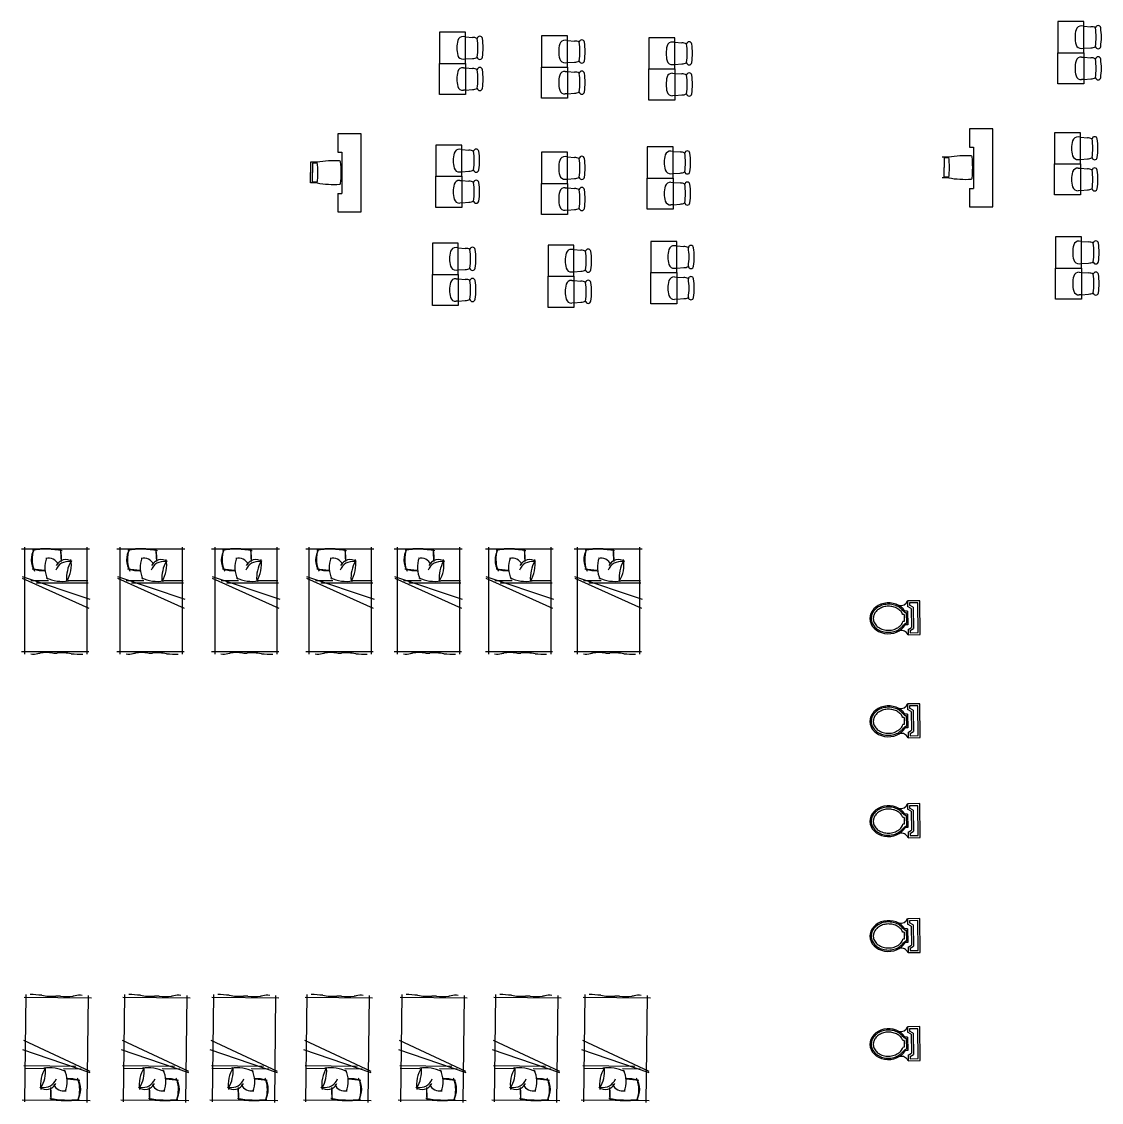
# Model space of a CAD drawing. Header units: metres. Extents: x -353 to 1688, y -477 to 135.
# Drawn here: x 61.34 to 82.14, y -279.83 to -259.02 of the extents above; entities that cross this region are included whole.
import ezdxf

# ---------------------------------------------------------------- set-up
doc = ezdxf.new("R2010")
doc.units = ezdxf.units.M
doc.header["$MEASUREMENT"] = 0
doc.layers.add('ID-LOOSE2', color=8, linetype='Continuous')

# ---------------------------------------------------------------- blocks, each defined once
blk = doc.blocks.new('A$C50846A53')
at = {"linetype": 'Continuous'}
for p, q in [((0, 0.74), (0, 0.56)), ((0.5, 0.74), (0, 0.74)), ((0.47, 0.71), (0.03, 0.71)), ((0.03, 0.71), (0.03, 0.59)), ((0.093, 0.64), (0.063, 0.59)), ((0.093, 0.64), (0.407, 0.64)), ((0.437, 0.59), (0.407, 0.64)), ((0.47, 0.59), (0.47, 0.71)), ((0.5, 0.56), (0.5, 0.74)), ((0, 0.56), (0.08, 0.56)), ((0.03, 0.59), (0.063, 0.59)), ((0.11, 0.61), (0.08, 0.56)), ((0.11, 0.61), (0.39, 0.61)), ((0.15, 0.557), (0.15, 0.52)), ((0.15, 0.557), (0.351, 0.557)), ((0.17, 0.537), (0.332, 0.537)), ((0.2, 0.507), (0.2, 0.488)), ((0.2, 0.507), (0.301, 0.507)), ((0.301, 0.507), (0.301, 0.488)), ((0.351, 0.557), (0.351, 0.52)), ((0.42, 0.56), (0.39, 0.61)), ((0.42, 0.56), (0.5, 0.56)), ((0.437, 0.59), (0.47, 0.59))]:
    blk.add_line(p, q, dxfattribs=at)
for centre, radius, start, end in [((-0.039, 0.461), 0.106, 344.642, 68.7339), ((0.11, 0.542), 0.06, 306.0032, 355.4798), ((0.391, 0.542), 0.06, 184.5202, 233.9959), ((0.539, 0.461), 0.106, 111.2661, 195.358)]:
    blk.add_arc(centre, radius, start, end, dxfattribs=at)
blk.add_ellipse((0.251, 0.274), major_axis=(0, 0.274), ratio=0.828948, start_param=0.459479, end_param=5.823706, dxfattribs=at)
for points, knots in [([(0.145, 0.493), (0.144, 0.492), (0.143, 0.491), (0.132, 0.483), (0.123, 0.475), (0.106, 0.457), (0.098, 0.447), (0.084, 0.426), (0.077, 0.415), (0.066, 0.391), (0.061, 0.378), (0.053, 0.352), (0.05, 0.339), (0.045, 0.311), (0.044, 0.298), (0.043, 0.27), (0.043, 0.256), (0.046, 0.228), (0.049, 0.215), (0.055, 0.188), (0.059, 0.175), (0.069, 0.15), (0.075, 0.138), (0.088, 0.116), (0.095, 0.105), (0.111, 0.085), (0.12, 0.077), (0.138, 0.06), (0.147, 0.053), (0.167, 0.041), (0.178, 0.036), (0.199, 0.028), (0.209, 0.025), (0.231, 0.021), (0.242, 0.02), (0.264, 0.02), (0.275, 0.021), (0.297, 0.026), (0.307, 0.029), (0.328, 0.038), (0.338, 0.044), (0.358, 0.057), (0.367, 0.064), (0.385, 0.081), (0.394, 0.09), (0.409, 0.11), (0.416, 0.121), (0.429, 0.144), (0.434, 0.156), (0.444, 0.181), (0.448, 0.194), (0.454, 0.221), (0.456, 0.235), (0.458, 0.262), (0.458, 0.276), (0.457, 0.304), (0.455, 0.318), (0.45, 0.345), (0.447, 0.358), (0.438, 0.384), (0.433, 0.396), (0.421, 0.42), (0.414, 0.431), (0.399, 0.452), (0.391, 0.461), (0.374, 0.479), (0.365, 0.486), (0.356, 0.493)], [0.542145, 0.542145, 0.542145, 0.542145, 0.562703, 0.562703, 0.724661, 0.724661, 0.886619, 0.886619, 1.048577, 1.048577, 1.210535, 1.210535, 1.372493, 1.372493, 1.534451, 1.534451, 1.696409, 1.696409, 1.858367, 1.858367, 2.020325, 2.020325, 2.182283, 2.182283, 2.344241, 2.344241, 2.506199, 2.506199, 2.668157, 2.668157, 2.830115, 2.830115, 2.992073, 2.992073, 3.154031, 3.154031, 3.315989, 3.315989, 3.477947, 3.477947, 3.639905, 3.639905, 3.801863, 3.801863, 3.963821, 3.963821, 4.125779, 4.125779, 4.287737, 4.287737, 4.449695, 4.449695, 4.611653, 4.611653, 4.773611, 4.773611, 4.935569, 4.935569, 5.097526, 5.097526, 5.259484, 5.259484, 5.421442, 5.421442, 5.5834, 5.5834, 5.741045, 5.741045, 5.741045, 5.741045]), ([(0.2, 0.488), (0.17, 0.474), (0.164, 0.47), (0.151, 0.46), (0.144, 0.454), (0.13, 0.439), (0.123, 0.431), (0.111, 0.413), (0.106, 0.404), (0.096, 0.384), (0.091, 0.373), (0.084, 0.352), (0.081, 0.34), (0.076, 0.317), (0.075, 0.305), (0.073, 0.282), (0.073, 0.27), (0.074, 0.246), (0.076, 0.234), (0.08, 0.211), (0.083, 0.2), (0.09, 0.178), (0.095, 0.167), (0.104, 0.147), (0.11, 0.138), (0.122, 0.12), (0.128, 0.112), (0.142, 0.097), (0.149, 0.09), (0.165, 0.078), (0.173, 0.073), (0.189, 0.064), (0.197, 0.06), (0.214, 0.055), (0.222, 0.053), (0.239, 0.05), (0.248, 0.05), (0.266, 0.051), (0.276, 0.052), (0.296, 0.057), (0.306, 0.061), (0.325, 0.071), (0.335, 0.077), (0.353, 0.091), (0.361, 0.099), (0.377, 0.117), (0.384, 0.127), (0.398, 0.149), (0.404, 0.161), (0.414, 0.185), (0.418, 0.198), (0.424, 0.225), (0.426, 0.239), (0.428, 0.267), (0.428, 0.281), (0.426, 0.309), (0.424, 0.323), (0.418, 0.349), (0.414, 0.363), (0.404, 0.387), (0.398, 0.399), (0.385, 0.421), (0.378, 0.431), (0.362, 0.449), (0.353, 0.458), (0.338, 0.469), (0.332, 0.474), (0.301, 0.488)], [0.459479, 0.459479, 0.459479, 0.459479, 0.567422, 0.567422, 0.720865, 0.720865, 0.874307, 0.874307, 1.02775, 1.02775, 1.181192, 1.181192, 1.334635, 1.334635, 1.488077, 1.488077, 1.64152, 1.64152, 1.794963, 1.794963, 1.948405, 1.948405, 2.101848, 2.101848, 2.25529, 2.25529, 2.408733, 2.408733, 2.562175, 2.562175, 2.715618, 2.715618, 2.86906, 2.86906, 3.022503, 3.022503, 3.175946, 3.175946, 3.356457, 3.356457, 3.536968, 3.536968, 3.717479, 3.717479, 3.89799, 3.89799, 4.078501, 4.078501, 4.259012, 4.259012, 4.439523, 4.439523, 4.620035, 4.620035, 4.800546, 4.800546, 4.981057, 4.981057, 5.161568, 5.161568, 5.342079, 5.342079, 5.52259, 5.52259, 5.703101, 5.703101, 5.823706, 5.823706, 5.823706, 5.823706])]:
    blk.add_open_spline(points, degree=3, knots=knots, dxfattribs=at)

msp = doc.modelspace()

# ---------------------------------------------------------------- linework, layer by layer
at = {"layer": 'ID-LOOSE2', "linetype": 'Continuous'}
for p, q in [((81.29856, -259.01591), (81.29856, -259.61591)), ((81.79856, -259.01591), (81.29856, -259.01591)), ((81.79856, -259.10221), (81.75577, -259.09842)), ((81.79856, -259.61591), (81.79856, -259.01591)), ((81.79856, -259.10221), (81.93364, -259.11417)), ((69.39067, -259.22144), (69.39067, -259.82144)), ((69.89067, -259.22144), (69.39067, -259.22144)), ((69.89067, -259.30773), (69.84788, -259.30394)), ((69.89067, -259.82144), (69.89067, -259.22144)), ((69.89067, -259.30773), (70.02574, -259.31969)), ((71.35368, -259.29149), (71.35368, -259.89149)), ((71.85368, -259.29149), (71.35368, -259.29149)), ((71.85368, -259.89149), (71.85368, -259.29149)), ((73.42186, -259.32652), (73.42186, -259.92652)), ((73.92186, -259.32652), (73.42186, -259.32652)), ((73.92186, -259.92652), (73.92186, -259.32652)), ((71.85368, -259.37778), (71.81089, -259.37399)), ((71.85368, -259.37778), (71.98875, -259.38975)), ((73.92186, -259.41281), (73.87907, -259.40902)), ((73.92186, -259.41281), (74.05693, -259.42477)), ((81.75577, -259.53341), (81.79856, -259.53031)), ((81.79856, -259.53031), (81.93364, -259.52052)), ((69.84788, -259.73894), (69.89067, -259.73583)), ((69.89067, -259.73583), (70.02574, -259.72605)), ((81.29856, -260.21591), (81.29856, -259.61591)), ((81.29856, -259.61591), (81.79856, -259.61591)), ((81.29856, -259.61591), (81.79856, -259.61591)), ((81.75577, -259.69842), (81.79856, -259.70152)), ((81.79856, -259.61591), (81.79856, -260.21591)), ((81.79856, -259.70152), (81.93364, -259.71131)), ((69.39067, -260.42144), (69.39067, -259.82144)), ((69.39067, -259.82144), (69.89067, -259.82144)), ((69.39067, -259.82144), (69.89067, -259.82144)), ((69.84788, -259.90394), (69.89067, -259.90704)), ((69.89067, -259.82144), (69.89067, -260.42144)), ((69.89067, -259.90704), (70.02574, -259.91683)), ((71.35368, -260.49149), (71.35368, -259.89149)), ((71.35368, -259.89149), (71.85368, -259.89149)), ((71.35368, -259.89149), (71.85368, -259.89149)), ((71.81089, -259.80899), (71.85368, -259.80589)), ((71.81089, -259.97399), (71.85368, -259.9771)), ((71.85368, -259.80589), (71.98875, -259.7961)), ((71.85368, -259.89149), (71.85368, -260.49149)), ((71.85368, -259.9771), (71.98875, -259.98689)), ((73.42186, -260.52652), (73.42186, -259.92652)), ((73.42186, -259.92652), (73.92186, -259.92652)), ((73.42186, -259.92652), (73.92186, -259.92652)), ((73.87907, -259.84401), (73.92186, -259.84091)), ((73.92186, -259.84091), (74.05693, -259.83112)), ((73.92186, -259.92652), (73.92186, -260.52652)), ((73.87907, -260.00902), (73.92186, -260.01212)), ((73.92186, -260.01212), (74.05693, -260.02191)), ((81.79856, -260.12962), (81.75577, -260.13341)), ((81.79856, -260.12962), (81.93364, -260.11766)), ((69.89067, -260.33515), (69.84788, -260.33894)), ((69.89067, -260.33515), (70.02574, -260.32318)), ((71.85368, -260.4052), (71.98875, -260.39324)), ((81.79856, -260.21591), (81.29856, -260.21591)), ((69.89067, -260.42144), (69.39067, -260.42144)), ((71.85368, -260.49149), (71.35368, -260.49149)), ((71.85368, -260.4052), (71.81089, -260.40899)), ((73.92186, -260.52652), (73.42186, -260.52652)), ((73.92186, -260.44022), (73.87907, -260.44401)), ((73.92186, -260.44022), (74.05693, -260.42826)), ((67.43166, -261.17894), (67.43166, -261.52894)), ((67.88166, -261.17894), (67.43166, -261.17894)), ((67.88166, -262.67894), (67.88166, -261.17894)), ((79.59592, -261.08087), (79.59592, -261.43087)), ((80.04592, -261.08087), (79.59592, -261.08087)), ((80.04592, -262.58087), (80.04592, -261.08087)), ((81.23236, -261.15487), (81.23236, -261.75487)), ((81.73236, -261.15487), (81.23236, -261.15487)), ((81.73236, -261.75487), (81.73236, -261.15487)), ((69.32056, -261.393), (69.32056, -261.993)), ((69.82056, -261.393), (69.32056, -261.393)), ((69.82056, -261.993), (69.82056, -261.393)), ((73.38681, -261.42803), (73.38681, -262.02803)), ((73.88681, -261.42803), (73.38681, -261.42803)), ((73.88681, -262.02803), (73.88681, -261.42803)), ((79.59592, -261.43087), (79.67092, -261.43087)), ((79.67092, -261.43087), (79.67092, -262.23087)), ((81.73236, -261.24116), (81.68957, -261.23737)), ((81.73236, -261.24116), (81.86743, -261.25312)), ((67.43166, -261.52894), (67.50666, -261.52894)), ((67.50666, -261.52894), (67.50666, -262.32894)), ((69.82056, -261.47929), (69.77777, -261.4755)), ((69.82056, -261.47929), (69.95563, -261.49125)), ((71.35368, -261.5331), (71.35368, -262.1331)), ((71.85368, -261.5331), (71.35368, -261.5331)), ((71.85368, -261.61939), (71.81089, -261.6156)), ((71.85368, -262.1331), (71.85368, -261.5331)), ((71.85368, -261.61939), (71.98875, -261.63136)), ((73.88681, -261.51432), (73.84402, -261.51053)), ((73.88681, -261.51432), (74.02188, -261.52628)), ((79.19592, -261.62587), (79.07092, -261.62587)), ((79.19796, -261.64187), (79.10592, -261.64187)), ((79.10592, -261.64187), (79.10592, -261.82587)), ((67.03166, -261.72394), (66.90666, -261.72394)), ((66.90666, -261.72394), (66.90666, -261.92394)), ((67.0337, -261.73994), (66.94166, -261.73994)), ((66.94166, -261.73994), (66.94166, -261.92394)), ((79.10592, -262.00987), (79.10592, -261.82587)), ((81.23236, -262.35487), (81.23236, -261.75487)), ((81.23236, -261.75487), (81.73236, -261.75487)), ((81.23236, -261.75487), (81.73236, -261.75487)), ((81.68957, -261.67236), (81.73236, -261.66926)), ((81.68957, -261.83737), (81.73236, -261.84047)), ((81.73236, -261.66926), (81.86743, -261.65947)), ((81.73236, -261.75487), (81.73236, -262.35487)), ((81.73236, -261.84047), (81.86743, -261.85026)), ((66.90666, -262.12394), (66.90666, -261.92394)), ((66.94166, -262.10794), (66.94166, -261.92394)), ((69.32056, -262.593), (69.32056, -261.993)), ((69.32056, -261.993), (69.82056, -261.993)), ((69.32056, -261.993), (69.82056, -261.993)), ((69.77777, -261.9105), (69.82056, -261.9074)), ((69.82056, -261.9074), (69.95563, -261.89761)), ((69.82056, -261.993), (69.82056, -262.593)), ((71.81089, -262.0506), (71.85368, -262.0475)), ((71.85368, -262.0475), (71.98875, -262.03771)), ((73.38681, -262.62803), (73.38681, -262.02803)), ((73.38681, -262.02803), (73.88681, -262.02803)), ((73.38681, -262.02803), (73.88681, -262.02803)), ((73.84402, -261.94552), (73.88681, -261.94242)), ((73.88681, -261.94242), (74.02188, -261.93263)), ((73.88681, -262.02803), (73.88681, -262.62803)), ((79.19592, -262.02587), (79.07092, -262.02587)), ((79.19796, -262.00987), (79.10592, -262.00987)), ((67.03166, -262.12394), (66.90666, -262.12394)), ((67.0337, -262.10794), (66.94166, -262.10794)), ((69.77777, -262.0755), (69.82056, -262.0786)), ((69.82056, -262.0786), (69.95563, -262.08839)), ((71.35368, -262.7331), (71.35368, -262.1331)), ((71.35368, -262.1331), (71.85368, -262.1331)), ((71.35368, -262.1331), (71.85368, -262.1331)), ((71.81089, -262.2156), (71.85368, -262.2187)), ((71.85368, -262.1331), (71.85368, -262.7331)), ((71.85368, -262.2187), (71.98875, -262.22849)), ((73.84402, -262.11053), (73.88681, -262.11363)), ((73.88681, -262.11363), (74.02188, -262.12342)), ((79.59592, -262.23087), (79.67092, -262.23087)), ((79.59592, -262.23087), (79.59592, -262.58087)), ((81.73236, -262.26857), (81.68957, -262.27236)), ((81.73236, -262.26857), (81.86743, -262.25661)), ((67.43166, -262.32894), (67.50666, -262.32894)), ((67.43166, -262.32894), (67.43166, -262.67894)), ((81.73236, -262.35487), (81.23236, -262.35487)), ((67.43166, -262.67894), (67.88166, -262.67894)), ((69.82056, -262.593), (69.32056, -262.593)), ((69.82056, -262.50671), (69.77777, -262.5105)), ((69.82056, -262.50671), (69.95563, -262.49475)), ((71.85368, -262.64681), (71.81089, -262.6506)), ((71.85368, -262.64681), (71.98875, -262.63485)), ((73.88681, -262.62803), (73.38681, -262.62803)), ((73.88681, -262.54173), (73.84402, -262.54552)), ((73.88681, -262.54173), (74.02188, -262.52977)), ((79.59592, -262.58087), (80.04592, -262.58087)), ((71.85368, -262.7331), (71.35368, -262.7331)), ((69.25045, -263.28436), (69.25045, -263.88436)), ((69.75045, -263.28436), (69.25045, -263.28436)), ((69.75045, -263.88436), (69.75045, -263.28436)), ((73.45691, -263.24933), (73.45691, -263.84933)), ((73.95691, -263.24933), (73.45691, -263.24933)), ((73.95691, -263.84933), (73.95691, -263.24933)), ((81.25443, -263.16151), (81.25443, -263.76151)), ((81.75443, -263.16151), (81.25443, -263.16151)), ((81.75443, -263.2478), (81.71164, -263.24401)), ((81.75443, -263.76151), (81.75443, -263.16151)), ((81.75443, -263.2478), (81.8895, -263.25977)), ((69.75045, -263.37065), (69.70766, -263.36686)), ((69.75045, -263.37065), (69.88552, -263.38261)), ((71.47808, -263.31938), (71.47808, -263.91938)), ((71.97808, -263.31938), (71.47808, -263.31938)), ((71.97808, -263.40568), (71.93529, -263.40189)), ((71.97808, -263.91938), (71.97808, -263.31938)), ((71.97808, -263.40568), (72.11315, -263.41764)), ((73.95691, -263.33563), (73.91412, -263.33184)), ((73.95691, -263.33563), (74.09198, -263.34759)), ((81.71164, -263.67901), (81.75443, -263.67591)), ((81.75443, -263.67591), (81.8895, -263.66612)), ((69.25045, -264.48436), (69.25045, -263.88436)), ((69.25045, -263.88436), (69.75045, -263.88436)), ((69.25045, -263.88436), (69.75045, -263.88436)), ((69.70766, -263.80186), (69.75045, -263.79875)), ((69.75045, -263.79875), (69.88552, -263.78896)), ((69.75045, -263.88436), (69.75045, -264.48436)), ((71.47808, -264.51938), (71.47808, -263.91938)), ((71.47808, -263.91938), (71.97808, -263.91938)), ((71.47808, -263.91938), (71.97808, -263.91938)), ((71.93529, -263.83688), (71.97808, -263.83378)), ((71.97808, -263.83378), (72.11315, -263.82399)), ((71.97808, -263.91938), (71.97808, -264.51938)), ((73.45691, -264.44933), (73.45691, -263.84933)), ((73.45691, -263.84933), (73.95691, -263.84933)), ((73.45691, -263.84933), (73.95691, -263.84933)), ((73.91412, -263.76683), (73.95691, -263.76373)), ((73.91412, -263.93184), (73.95691, -263.93494)), ((73.95691, -263.76373), (74.09198, -263.75394)), ((73.95691, -263.84933), (73.95691, -264.44933)), ((73.95691, -263.93494), (74.09198, -263.94473)), ((81.25443, -264.36151), (81.25443, -263.76151)), ((81.25443, -263.76151), (81.75443, -263.76151)), ((81.25443, -263.76151), (81.75443, -263.76151)), ((81.71164, -263.84401), (81.75443, -263.84712)), ((81.75443, -263.76151), (81.75443, -264.36151)), ((81.75443, -263.84712), (81.8895, -263.85691)), ((69.70766, -263.96686), (69.75045, -263.96996)), ((69.75045, -263.96996), (69.88552, -263.97975)), ((71.93529, -264.00189), (71.97808, -264.00499)), ((71.97808, -264.00499), (72.11315, -264.01478)), ((73.95691, -264.36304), (74.09198, -264.35108)), ((81.75443, -264.27522), (81.71164, -264.27901)), ((81.75443, -264.27522), (81.8895, -264.26326)), ((69.75045, -264.48436), (69.25045, -264.48436)), ((69.75045, -264.39807), (69.70766, -264.40186)), ((69.75045, -264.39807), (69.88552, -264.3861)), ((71.97808, -264.51938), (71.47808, -264.51938)), ((71.97808, -264.43309), (71.93529, -264.43688)), ((71.97808, -264.43309), (72.11315, -264.42113)), ((73.95691, -264.44933), (73.45691, -264.44933)), ((73.95691, -264.36304), (73.91412, -264.36683)), ((81.75443, -264.36151), (81.25443, -264.36151)), ((61.39727, -269.13739), (61.39727, -271.19914)), ((62.59727, -269.13739), (62.59727, -271.19914)), ((63.23324, -269.13739), (63.23324, -271.19914)), ((64.43324, -269.13739), (64.43324, -271.19914)), ((65.05781, -269.13739), (65.05781, -271.19914)), ((66.25781, -269.13739), (66.25781, -271.19914)), ((66.87457, -269.13739), (66.87457, -271.19914)), ((68.07457, -269.13739), (68.07457, -271.19914)), ((68.5737, -269.13739), (68.5737, -271.19914)), ((69.7737, -269.13739), (69.7737, -271.19914)), ((70.32984, -269.13739), (70.32984, -271.19914)), ((71.52984, -269.13739), (71.52984, -271.19914)), ((72.04038, -269.13739), (72.04038, -271.19914)), ((73.24038, -269.13739), (73.24038, -271.19914)), ((61.33925, -269.16743), (62.64758, -269.16743)), ((63.17522, -269.16743), (64.48355, -269.16743)), ((64.99979, -269.16743), (66.30812, -269.16743)), ((66.81654, -269.16743), (68.12488, -269.16743)), ((68.51567, -269.16743), (69.82401, -269.16743)), ((70.27182, -269.16743), (71.58015, -269.16743)), ((71.98236, -269.16743), (73.29069, -269.16743)), ((61.34818, -269.70577), (62.65009, -270.13752)), ((61.34859, -269.73481), (62.63304, -270.31514)), ((63.18415, -269.70577), (64.48607, -270.13752)), ((63.18456, -269.73481), (64.46901, -270.31514)), ((65.00871, -269.70577), (66.31063, -270.13752)), ((65.00913, -269.73481), (66.29358, -270.31514)), ((66.82547, -269.70577), (68.12739, -270.13752)), ((66.82589, -269.73481), (68.11034, -270.31514)), ((68.5246, -269.70577), (69.82652, -270.13752)), ((68.52502, -269.73481), (69.80946, -270.31514)), ((70.28075, -269.70577), (71.58267, -270.13752)), ((70.28116, -269.73481), (71.56561, -270.31514)), ((71.99128, -269.70577), (73.2932, -270.13752)), ((71.9917, -269.73481), (73.27615, -270.31514)), ((61.51972, -269.77703), (61.85828, -269.77703)), ((61.62209, -269.82783), (62.62376, -269.82783)), ((62.23508, -269.77703), (62.6142, -269.77703)), ((63.35569, -269.77703), (63.69426, -269.77703)), ((63.45806, -269.82783), (64.45973, -269.82783)), ((64.07105, -269.77703), (64.45017, -269.77703)), ((65.18026, -269.77703), (65.51882, -269.77703)), ((65.28263, -269.82783), (66.2843, -269.82783)), ((65.89562, -269.77703), (66.27474, -269.77703)), ((66.99702, -269.77703), (67.33558, -269.77703)), ((67.09938, -269.82783), (68.10106, -269.82783)), ((67.71237, -269.77703), (68.0915, -269.77703)), ((68.69615, -269.77703), (69.03471, -269.77703)), ((68.79851, -269.82783), (69.80019, -269.82783)), ((69.4115, -269.77703), (69.79063, -269.77703)), ((70.45229, -269.77703), (70.79086, -269.77703)), ((70.55466, -269.82783), (71.55634, -269.82783)), ((71.16765, -269.77703), (71.54677, -269.77703)), ((72.16283, -269.77703), (72.50139, -269.77703)), ((72.26519, -269.82783), (73.26687, -269.82783)), ((72.87818, -269.77703), (73.25731, -269.77703)), ((61.33925, -271.14443), (62.63427, -271.14443)), ((63.17522, -271.14443), (64.47024, -271.14443)), ((64.99979, -271.14443), (66.29481, -271.14443)), ((66.81654, -271.14443), (68.11156, -271.14443)), ((68.51567, -271.14443), (69.81069, -271.14443)), ((70.27182, -271.14443), (71.56684, -271.14443)), ((71.98236, -271.14443), (73.27737, -271.14443)), ((62.68235, -277.82515), (61.38742, -277.81033)), ((61.40144, -279.81767), (61.42504, -277.75605)), ((62.60136, -279.8314), (62.62496, -277.76979)), ((64.58295, -277.82515), (63.28802, -277.81033)), ((63.30204, -279.81767), (63.32564, -277.75605)), ((64.50196, -279.8314), (64.52556, -277.76979)), ((66.29624, -277.82515), (65.00131, -277.81033)), ((65.01533, -279.81767), (65.03893, -277.75605)), ((66.21525, -279.8314), (66.23885, -277.76979)), ((68.09745, -277.82515), (66.80252, -277.81033)), ((66.81654, -279.81767), (66.84014, -277.75605)), ((68.01646, -279.8314), (68.04006, -277.76979)), ((69.92402, -277.82515), (68.62908, -277.81033)), ((68.6431, -279.81767), (68.6667, -277.75605)), ((69.84303, -279.8314), (69.86662, -277.76979)), ((71.72934, -277.82515), (70.43441, -277.81033)), ((70.44843, -279.81767), (70.47203, -277.75605)), ((71.64835, -279.8314), (71.67195, -277.76979)), ((73.44971, -277.82515), (72.15478, -277.81033)), ((72.1688, -279.81767), (72.1924, -277.75605)), ((73.36872, -279.8314), (73.39232, -277.76979)), ((62.65688, -279.23458), (61.37916, -278.63959)), ((64.55748, -279.23458), (63.27975, -278.63959)), ((66.27077, -279.23458), (64.99304, -278.63959)), ((68.07198, -279.23458), (66.79426, -278.63959)), ((69.89854, -279.23458), (68.62082, -278.63959)), ((71.70387, -279.23458), (70.42615, -278.63959)), ((73.42424, -279.23458), (72.14652, -278.63959)), ((62.65696, -279.26362), (61.36007, -278.817)), ((64.55756, -279.26362), (63.26067, -278.817)), ((66.27085, -279.26362), (64.97396, -278.817)), ((68.07206, -279.26362), (66.77517, -278.817)), ((69.89862, -279.26362), (68.60173, -278.817)), ((71.70395, -279.26362), (70.40706, -278.817)), ((73.42432, -279.26362), (72.12743, -278.817)), ((62.38446, -279.13843), (61.38285, -279.12696)), ((64.28506, -279.13843), (63.28345, -279.12696)), ((65.99835, -279.13843), (64.99674, -279.12696)), ((67.79956, -279.13843), (66.79795, -279.12696)), ((69.62613, -279.13843), (68.62452, -279.12696)), ((71.43145, -279.13843), (70.42984, -279.12696)), ((73.15182, -279.13843), (72.15021, -279.12696)), ((61.77093, -279.18221), (61.39183, -279.17787)), ((62.48624, -279.1904), (62.1477, -279.18652)), ((63.67153, -279.18221), (63.29243, -279.17787)), ((64.38684, -279.1904), (64.0483, -279.18652)), ((65.38482, -279.18221), (65.00572, -279.17787)), ((66.10013, -279.1904), (65.76159, -279.18652)), ((67.18603, -279.18221), (66.80693, -279.17787)), ((67.90134, -279.1904), (67.5628, -279.18652)), ((69.0126, -279.18221), (68.6335, -279.17787)), ((69.72791, -279.1904), (69.38936, -279.18652)), ((70.81792, -279.18221), (70.43882, -279.17787)), ((71.53323, -279.1904), (71.19469, -279.18652)), ((72.53829, -279.18221), (72.15919, -279.17787)), ((73.2536, -279.1904), (72.91506, -279.18652)), ((62.65973, -279.80202), (61.35148, -279.78705)), ((64.56032, -279.80202), (63.25208, -279.78705)), ((66.27361, -279.80202), (64.96537, -279.78705)), ((68.07483, -279.80202), (66.76658, -279.78705)), ((69.90139, -279.80202), (68.59314, -279.78705)), ((71.70671, -279.80202), (70.39847, -279.78705)), ((73.42709, -279.80202), (72.11884, -279.78705))]:
    msp.add_line(p, q, dxfattribs=at)
for centre, radius, start, end in [((81.74692, -259.19963), 0.1016, 85, 163.89134), ((81.93364, -259.31734), 0.20318, 63.787788, 90), ((82.07336, -259.14411), 0.0508, 8.455473, 171.544527), ((80.81717, -259.31591), 1.2192, 351.544527, 8.455473), ((80.91766, -259.31591), 1.2192, 351.544527, 8.455473), ((69.83902, -259.40516), 0.1016, 85, 163.89134), ((70.02574, -259.52287), 0.20318, 63.787788, 90), ((70.16547, -259.34964), 0.0508, 8.455473, 171.544527), ((68.90927, -259.52144), 1.2192, 351.544527, 8.455473), ((69.00977, -259.52144), 1.2192, 351.544527, 8.455473), ((82.14956, -259.31591), 0.5207, 163.891335, 196.108665), ((70.24167, -259.52144), 0.5207, 163.891335, 196.108665), ((72.20468, -259.59149), 0.5207, 163.891335, 196.108665), ((71.80204, -259.47521), 0.1016, 85, 163.89134), ((71.98875, -259.59292), 0.20318, 63.787788, 90), ((72.12848, -259.41969), 0.0508, 8.455473, 171.544527), ((70.87229, -259.59149), 1.2192, 351.544527, 8.455473), ((70.97278, -259.59149), 1.2192, 351.544527, 8.455473), ((74.27286, -259.62652), 0.5207, 163.891335, 196.108665), ((73.87021, -259.51023), 0.1016, 85, 163.89134), ((74.05693, -259.62795), 0.20318, 63.787788, 90), ((74.19666, -259.45471), 0.0508, 8.455473, 171.544527), ((72.94046, -259.62652), 1.2192, 351.544527, 8.455473), ((73.04096, -259.62652), 1.2192, 351.544527, 8.455473), ((81.74692, -259.4322), 0.1016, 196.10866, 275), ((81.93364, -259.31734), 0.20318, 270, 296.38199), ((82.07336, -259.48772), 0.0508, 188.455473, 351.544527), ((69.83902, -259.63772), 0.1016, 196.10866, 275), ((70.02574, -259.52287), 0.20318, 270, 296.38199), ((70.16547, -259.69324), 0.0508, 188.455473, 351.544527), ((71.80204, -259.70777), 0.1016, 196.10866, 275), ((71.98875, -259.59292), 0.20318, 270, 296.38199), ((72.12848, -259.76329), 0.0508, 188.455473, 351.544527), ((73.87021, -259.7428), 0.1016, 196.10866, 275), ((82.14956, -259.91591), 0.5207, 163.891335, 196.108665), ((81.74692, -259.79963), 0.1016, 85, 163.89134), ((81.93364, -259.91448), 0.20318, 63.61801, 90), ((82.07336, -259.74411), 0.0508, 8.455473, 171.544527), ((80.81717, -259.91591), 1.2192, 351.544527, 8.455473), ((80.91766, -259.91591), 1.2192, 351.544527, 8.455473), ((70.24167, -260.12144), 0.5207, 163.891335, 196.108665), ((69.83902, -260.00516), 0.1016, 85, 163.89134), ((70.02574, -260.12001), 0.20318, 63.61801, 90), ((70.16547, -259.94964), 0.0508, 8.455473, 171.544527), ((68.90927, -260.12144), 1.2192, 351.544527, 8.455473), ((69.00977, -260.12144), 1.2192, 351.544527, 8.455473), ((71.80204, -260.07521), 0.1016, 85, 163.89134), ((72.12848, -260.01969), 0.0508, 8.455473, 171.544527), ((74.05693, -259.62795), 0.20318, 270, 296.38199), ((74.19666, -259.79832), 0.0508, 188.455473, 351.544527), ((72.20468, -260.19149), 0.5207, 163.891335, 196.108665), ((71.98875, -260.19006), 0.20318, 63.61801, 90), ((70.87229, -260.19149), 1.2192, 351.544527, 8.455473), ((70.97278, -260.19149), 1.2192, 351.544527, 8.455473), ((74.27286, -260.22652), 0.5207, 163.891335, 196.108665), ((73.87021, -260.11023), 0.1016, 85, 163.89134), ((74.05693, -260.22509), 0.20318, 63.61801, 90), ((74.19666, -260.05471), 0.0508, 8.455473, 171.544527), ((72.94046, -260.22652), 1.2192, 351.544527, 8.455473), ((73.04096, -260.22652), 1.2192, 351.544527, 8.455473), ((81.74692, -260.0322), 0.1016, 196.10866, 275), ((81.93364, -259.91448), 0.20318, 270, 296.212212), ((82.07336, -260.08772), 0.0508, 188.455473, 351.544527), ((69.83902, -260.23772), 0.1016, 196.10866, 275), ((70.02574, -260.12001), 0.20318, 270, 296.212212), ((70.16547, -260.29324), 0.0508, 188.455473, 351.544527), ((71.80204, -260.30777), 0.1016, 196.10866, 275), ((71.98875, -260.19006), 0.20318, 270, 296.212212), ((72.12848, -260.36329), 0.0508, 188.455473, 351.544527), ((73.87021, -260.3428), 0.1016, 196.10866, 275), ((74.05693, -260.22509), 0.20318, 270, 296.212212), ((74.19666, -260.39832), 0.0508, 188.455473, 351.544527), ((82.00716, -261.28306), 0.0508, 8.455473, 171.544527), ((82.08336, -261.45487), 0.5207, 163.891335, 196.108665), ((81.68071, -261.33858), 0.1016, 85, 163.89134), ((81.86743, -261.4563), 0.20318, 63.787788, 90), ((80.75096, -261.45487), 1.2192, 351.544527, 8.455473), ((80.85146, -261.45487), 1.2192, 351.544527, 8.455473), ((70.17156, -261.693), 0.5207, 163.891335, 196.108665), ((69.76891, -261.57672), 0.1016, 85, 163.89134), ((69.95563, -261.69443), 0.20318, 63.787788, 90), ((70.09536, -261.5212), 0.0508, 8.455473, 171.544527), ((68.83916, -261.693), 1.2192, 351.544527, 8.455473), ((68.93966, -261.693), 1.2192, 351.544527, 8.455473), ((71.80204, -261.71682), 0.1016, 85, 163.89134), ((71.98875, -261.83453), 0.20318, 63.787788, 90), ((72.12848, -261.6613), 0.0508, 8.455473, 171.544527), ((74.2378, -261.72803), 0.5207, 163.891335, 196.108665), ((73.83516, -261.61174), 0.1016, 85, 163.89134), ((74.02188, -261.72946), 0.20318, 63.787788, 90), ((74.16161, -261.55622), 0.0508, 8.455473, 171.544527), ((72.90541, -261.72803), 1.2192, 351.544527, 8.455473), ((73.00591, -261.72803), 1.2192, 351.544527, 8.455473), ((81.68071, -261.57115), 0.1016, 196.10866, 275), ((81.86743, -261.4563), 0.20318, 270, 296.38199), ((82.00716, -261.62667), 0.0508, 188.455473, 351.544527), ((69.76891, -261.80928), 0.1016, 196.10866, 275), ((72.20468, -261.8331), 0.5207, 163.891335, 196.108665), ((70.87229, -261.8331), 1.2192, 351.544527, 8.455473), ((70.97278, -261.8331), 1.2192, 351.544527, 8.455473), ((81.68071, -261.93858), 0.1016, 85, 163.89134), ((81.86743, -262.05344), 0.20318, 63.61801, 90), ((82.00716, -261.88306), 0.0508, 8.455473, 171.544527), ((69.95563, -261.69443), 0.20318, 270, 296.38199), ((70.09536, -261.8648), 0.0508, 188.455473, 351.544527), ((71.80204, -261.94938), 0.1016, 196.10866, 275), ((71.98875, -261.83453), 0.20318, 270, 296.38199), ((72.12848, -262.0049), 0.0508, 188.455473, 351.544527), ((73.83516, -261.84431), 0.1016, 196.10866, 275), ((74.02188, -261.72946), 0.20318, 270, 296.38199), ((74.16161, -261.89983), 0.0508, 188.455473, 351.544527), ((82.08336, -262.05487), 0.5207, 163.891335, 196.108665), ((80.75096, -262.05487), 1.2192, 351.544527, 8.455473), ((80.85146, -262.05487), 1.2192, 351.544527, 8.455473), ((70.17156, -262.293), 0.5207, 163.891335, 196.108665), ((69.76891, -262.17672), 0.1016, 85, 163.89134), ((69.95563, -262.29157), 0.20318, 63.61801, 90), ((70.09536, -262.1212), 0.0508, 8.455473, 171.544527), ((68.83916, -262.293), 1.2192, 351.544527, 8.455473), ((68.93966, -262.293), 1.2192, 351.544527, 8.455473), ((71.80204, -262.31682), 0.1016, 85, 163.89134), ((71.98875, -262.43167), 0.20318, 63.61801, 90), ((72.12848, -262.2613), 0.0508, 8.455473, 171.544527), ((70.87229, -262.4331), 1.2192, 351.544527, 8.455473), ((70.97278, -262.4331), 1.2192, 351.544527, 8.455473), ((74.2378, -262.32803), 0.5207, 163.891335, 196.108665), ((73.83516, -262.21174), 0.1016, 85, 163.89134), ((74.02188, -262.32659), 0.20318, 63.61801, 90), ((74.16161, -262.15622), 0.0508, 8.455473, 171.544527), ((72.90541, -262.32803), 1.2192, 351.544527, 8.455473), ((73.00591, -262.32803), 1.2192, 351.544527, 8.455473), ((81.68071, -262.17115), 0.1016, 196.10866, 275), ((81.86743, -262.05344), 0.20318, 270, 296.212212), ((82.00716, -262.22667), 0.0508, 188.455473, 351.544527), ((69.76891, -262.40928), 0.1016, 196.10866, 275), ((69.95563, -262.29157), 0.20318, 270, 296.212212), ((70.09536, -262.4648), 0.0508, 188.455473, 351.544527), ((72.20468, -262.4331), 0.5207, 163.891335, 196.108665), ((73.83516, -262.44431), 0.1016, 196.10866, 275), ((71.80204, -262.54938), 0.1016, 196.10866, 275), ((71.98875, -262.43167), 0.20318, 270, 296.212212), ((72.12848, -262.6049), 0.0508, 188.455473, 351.544527), ((74.02188, -262.32659), 0.20318, 270, 296.212212), ((74.16161, -262.49983), 0.0508, 188.455473, 351.544527), ((81.70278, -263.34523), 0.1016, 85, 163.89134), ((81.8895, -263.46294), 0.20318, 63.787788, 90), ((82.02923, -263.28971), 0.0508, 8.455473, 171.544527), ((80.77303, -263.46151), 1.2192, 351.544527, 8.455473), ((80.87353, -263.46151), 1.2192, 351.544527, 8.455473), ((70.10145, -263.58436), 0.5207, 163.891335, 196.108665), ((69.69881, -263.46807), 0.1016, 85, 163.89134), ((69.88552, -263.58579), 0.20318, 63.787788, 90), ((70.02525, -263.41256), 0.0508, 8.455473, 171.544527), ((68.76906, -263.58436), 1.2192, 351.544527, 8.455473), ((68.86955, -263.58436), 1.2192, 351.544527, 8.455473), ((72.32908, -263.61938), 0.5207, 163.891335, 196.108665), ((71.92644, -263.5031), 0.1016, 85, 163.89134), ((72.11315, -263.62081), 0.20318, 63.787788, 90), ((72.25288, -263.44758), 0.0508, 8.455473, 171.544527), ((70.99669, -263.61938), 1.2192, 351.544527, 8.455473), ((71.09718, -263.61938), 1.2192, 351.544527, 8.455473), ((74.30791, -263.54933), 0.5207, 163.891335, 196.108665), ((73.90527, -263.43305), 0.1016, 85, 163.89134), ((74.09198, -263.55076), 0.20318, 63.787788, 90), ((74.23171, -263.37753), 0.0508, 8.455473, 171.544527), ((72.97552, -263.54933), 1.2192, 351.544527, 8.455473), ((73.07601, -263.54933), 1.2192, 351.544527, 8.455473), ((82.10543, -263.46151), 0.5207, 163.891335, 196.108665), ((69.69881, -263.70064), 0.1016, 196.10866, 275), ((73.90527, -263.66562), 0.1016, 196.10866, 275), ((74.23171, -263.72114), 0.0508, 188.455473, 351.544527), ((81.70278, -263.57779), 0.1016, 196.10866, 275), ((81.8895, -263.46294), 0.20318, 270, 296.38199), ((82.02923, -263.63331), 0.0508, 188.455473, 351.544527), ((69.88552, -263.58579), 0.20318, 270, 296.38199), ((70.02525, -263.75616), 0.0508, 188.455473, 351.544527), ((71.92644, -263.73567), 0.1016, 196.10866, 275), ((72.11315, -263.62081), 0.20318, 270, 296.38199), ((72.25288, -263.79119), 0.0508, 188.455473, 351.544527), ((73.90527, -264.03305), 0.1016, 85, 163.89134), ((74.09198, -263.55076), 0.20318, 270, 296.38199), ((74.23171, -263.97753), 0.0508, 8.455473, 171.544527), ((82.10543, -264.06151), 0.5207, 163.891335, 196.108665), ((81.70278, -263.94523), 0.1016, 85, 163.89134), ((81.8895, -264.06008), 0.20318, 63.61801, 90), ((82.02923, -263.88971), 0.0508, 8.455473, 171.544527), ((80.77303, -264.06151), 1.2192, 351.544527, 8.455473), ((80.87353, -264.06151), 1.2192, 351.544527, 8.455473), ((70.10145, -264.18436), 0.5207, 163.891335, 196.108665), ((69.69881, -264.06807), 0.1016, 85, 163.89134), ((69.88552, -264.18293), 0.20318, 63.61801, 90), ((70.02525, -264.01256), 0.0508, 8.455473, 171.544527), ((68.76906, -264.18436), 1.2192, 351.544527, 8.455473), ((68.86955, -264.18436), 1.2192, 351.544527, 8.455473), ((72.32908, -264.21938), 0.5207, 163.891335, 196.108665), ((71.92644, -264.1031), 0.1016, 85, 163.89134), ((72.11315, -264.21795), 0.20318, 63.61801, 90), ((72.25288, -264.04758), 0.0508, 8.455473, 171.544527), ((70.99669, -264.21938), 1.2192, 351.544527, 8.455473), ((71.09718, -264.21938), 1.2192, 351.544527, 8.455473), ((74.30791, -264.14933), 0.5207, 163.891335, 196.108665), ((74.09198, -264.1479), 0.20318, 63.61801, 90), ((72.97552, -264.14933), 1.2192, 351.544527, 8.455473), ((73.07601, -264.14933), 1.2192, 351.544527, 8.455473), ((69.69881, -264.30064), 0.1016, 196.10866, 275), ((73.90527, -264.26562), 0.1016, 196.10866, 275), ((74.09198, -264.1479), 0.20318, 270, 296.212212), ((74.23171, -264.32114), 0.0508, 188.455473, 351.544527), ((81.70278, -264.17779), 0.1016, 196.10866, 275), ((81.8895, -264.06008), 0.20318, 270, 296.212212), ((82.02923, -264.23331), 0.0508, 188.455473, 351.544527), ((69.88552, -264.18293), 0.20318, 270, 296.212212), ((70.02525, -264.35616), 0.0508, 188.455473, 351.544527), ((71.92644, -264.33567), 0.1016, 196.10866, 275), ((72.11315, -264.21795), 0.20318, 270, 296.212212), ((72.25288, -264.39119), 0.0508, 188.455473, 351.544527), ((61.91341, -269.38353), 0.38873, 147.509962, 213.833595), ((62.20439, -269.3724), 0.66193, 163.926349, 197.140869), ((61.7891, -270.915), 1.7363, 79.04869, 97.940841), ((61.81487, -270.58484), 1.41732, 78.579336, 100.017214), ((62.29971, -269.52679), 0.51276, 159.302573, 206.502635), ((61.8557, -269.56124), 0.20995, 24.752318, 103.91918), ((65.00358, -269.17664), 2.91289, 180.106285, 184.331167), ((60.60346, -269.39343), 1.50512, 359.153578, 7.553295), ((63.74938, -269.38353), 0.38873, 147.509962, 213.833595), ((64.04036, -269.3724), 0.66193, 163.926349, 197.140869), ((63.62507, -270.915), 1.7363, 79.04869, 97.940841), ((63.65084, -270.58484), 1.41732, 78.579336, 100.017214), ((64.13568, -269.52679), 0.51276, 159.302573, 206.502635), ((63.69167, -269.56124), 0.20995, 24.752318, 103.91918), ((66.83955, -269.17664), 2.91289, 180.106285, 184.331167), ((62.43943, -269.39343), 1.50512, 359.153578, 7.553295), ((65.57394, -269.38353), 0.38873, 147.509962, 213.833595), ((65.86492, -269.3724), 0.66193, 163.926349, 197.140869), ((65.44964, -270.915), 1.7363, 79.04869, 97.940841), ((65.47541, -270.58484), 1.41732, 78.579336, 100.017214), ((65.96025, -269.52679), 0.51276, 159.302573, 206.502635), ((65.51623, -269.56124), 0.20995, 24.752318, 103.91918), ((68.66412, -269.17664), 2.91289, 180.106285, 184.331167), ((64.264, -269.39343), 1.50512, 359.153578, 7.553295), ((67.3907, -269.38353), 0.38873, 147.509962, 213.833595), ((67.68168, -269.3724), 0.66193, 163.926349, 197.140869), ((67.2664, -270.915), 1.7363, 79.04869, 97.940841), ((67.29217, -270.58484), 1.41732, 78.579336, 100.017214), ((67.77701, -269.52679), 0.51276, 159.302573, 206.502635), ((67.33299, -269.56124), 0.20995, 24.752318, 103.91918), ((70.48088, -269.17664), 2.91289, 180.106285, 184.331167), ((66.08075, -269.39343), 1.50512, 359.153578, 7.553295), ((69.08983, -269.38353), 0.38873, 147.509962, 213.833595), ((69.38081, -269.3724), 0.66193, 163.926349, 197.140869), ((68.96553, -270.915), 1.7363, 79.04869, 97.940841), ((68.9913, -270.58484), 1.41732, 78.579336, 100.017214), ((69.47613, -269.52679), 0.51276, 159.302573, 206.502635), ((69.03212, -269.56124), 0.20995, 24.752318, 103.91918), ((72.18, -269.17664), 2.91289, 180.106285, 184.331167), ((67.77988, -269.39343), 1.50512, 359.153578, 7.553295), ((70.84598, -269.38353), 0.38873, 147.509962, 213.833595), ((71.13696, -269.3724), 0.66193, 163.926349, 197.140869), ((70.72167, -270.915), 1.7363, 79.04869, 97.940841), ((70.74744, -270.58484), 1.41732, 78.579336, 100.017214), ((71.23228, -269.52679), 0.51276, 159.302573, 206.502635), ((70.78827, -269.56124), 0.20995, 24.752318, 103.91918), ((73.93615, -269.17664), 2.91289, 180.106285, 184.331167), ((69.53603, -269.39343), 1.50512, 359.153578, 7.553295), ((72.55651, -269.38353), 0.38873, 147.509962, 213.833595), ((72.84749, -269.3724), 0.66193, 163.926349, 197.140869), ((72.43221, -270.915), 1.7363, 79.04869, 97.940841), ((72.45798, -270.58484), 1.41732, 78.579336, 100.017214), ((72.94282, -269.52679), 0.51276, 159.302573, 206.502635), ((72.4988, -269.56124), 0.20995, 24.752318, 103.91918), ((75.64669, -269.17664), 2.91289, 180.106285, 184.331167), ((71.24656, -269.39343), 1.50512, 359.153578, 7.553295), ((62.23032, -269.66528), 0.24841, 78.041256, 160.834226), ((62.19162, -269.5859), 0.20816, 54.167062, 153.84213), ((62.86432, -269.73233), 0.65945, 151.045551, 184.149692), ((61.67313, -269.47218), 0.62481, 328.654191, 9.197687), ((64.0663, -269.66528), 0.24841, 78.041256, 160.834226), ((64.02759, -269.5859), 0.20816, 54.167062, 153.84213), ((64.70029, -269.73233), 0.65945, 151.045551, 184.149692), ((63.5091, -269.47218), 0.62481, 328.654191, 9.197687), ((65.89086, -269.66528), 0.24841, 78.041256, 160.834226), ((65.85216, -269.5859), 0.20816, 54.167062, 153.84213), ((66.52486, -269.73233), 0.65945, 151.045551, 184.149692), ((65.33367, -269.47218), 0.62481, 328.654191, 9.197687), ((67.70762, -269.66528), 0.24841, 78.041256, 160.834226), ((67.66891, -269.5859), 0.20816, 54.167062, 153.84213), ((68.34162, -269.73233), 0.65945, 151.045551, 184.149692), ((67.15043, -269.47218), 0.62481, 328.654191, 9.197687), ((69.40675, -269.66528), 0.24841, 78.041256, 160.834226), ((69.36804, -269.5859), 0.20816, 54.167062, 153.84213), ((70.04075, -269.73233), 0.65945, 151.045551, 184.149692), ((68.84956, -269.47218), 0.62481, 328.654191, 9.197687), ((71.1629, -269.66528), 0.24841, 78.041256, 160.834226), ((71.12419, -269.5859), 0.20816, 54.167062, 153.84213), ((71.7969, -269.73233), 0.65945, 151.045551, 184.149692), ((70.6057, -269.47218), 0.62481, 328.654191, 9.197687), ((72.87343, -269.66528), 0.24841, 78.041256, 160.834226), ((72.83472, -269.5859), 0.20816, 54.167062, 153.84213), ((73.50743, -269.73233), 0.65945, 151.045551, 184.149692), ((72.31624, -269.47218), 0.62481, 328.654191, 9.197687), ((60.59107, -279.56184), 10.04598, 83.213222, 84.547616), ((61.82956, -268.34282), 1.25148, 258.116915, 267.884926), ((62.12455, -269.0905), 0.70718, 243.959976, 279.347385), ((62.42705, -279.56184), 10.04598, 83.213222, 84.547616), ((63.66553, -268.34282), 1.25148, 258.116915, 267.884926), ((63.96052, -269.0905), 0.70718, 243.959976, 279.347385), ((64.25161, -279.56184), 10.04598, 83.213222, 84.547616), ((65.4901, -268.34282), 1.25148, 258.116915, 267.884926), ((65.78509, -269.0905), 0.70718, 243.959976, 279.347385), ((66.06837, -279.56184), 10.04598, 83.213222, 84.547616), ((67.30686, -268.34282), 1.25148, 258.116915, 267.884926), ((67.60185, -269.0905), 0.70718, 243.959976, 279.347385), ((67.7675, -279.56184), 10.04598, 83.213222, 84.547616), ((69.00599, -268.34282), 1.25148, 258.116915, 267.884926), ((69.30098, -269.0905), 0.70718, 243.959976, 279.347385), ((69.52365, -279.56184), 10.04598, 83.213222, 84.547616), ((70.76213, -268.34282), 1.25148, 258.116915, 267.884926), ((71.05713, -269.0905), 0.70718, 243.959976, 279.347385), ((71.23418, -279.56184), 10.04598, 83.213222, 84.547616), ((72.47267, -268.34282), 1.25148, 258.116915, 267.884926), ((72.76766, -269.0905), 0.70718, 243.959976, 279.347385), ((61.57174, -270.96928), 0.22998, 256.209016, 290.859593), ((61.64215, -270.99202), 0.19251, 273.420334, 285.676248), ((61.82613, -272.25554), 1.08622, 84.180688, 96.97796), ((61.9994, -270.36469), 0.81269, 265.54391, 271.724223), ((62.10602, -272.10726), 0.93388, 86.583514, 95.047363), ((62.12574, -272.10722), 0.93286, 79.444302, 87.79245), ((62.51855, -268.85731), 2.34337, 264.56584, 270.013759), ((63.40772, -270.96928), 0.22998, 256.209016, 290.859593), ((63.47812, -270.99202), 0.19251, 273.420334, 285.676248), ((63.6621, -272.25554), 1.08622, 84.180688, 96.97796), ((63.83538, -270.36469), 0.81269, 265.54391, 271.724223), ((63.94199, -272.10726), 0.93388, 86.583514, 95.047363), ((63.96171, -272.10722), 0.93286, 79.444302, 87.79245), ((64.35452, -268.85731), 2.34337, 264.56584, 270.013759), ((65.23228, -270.96928), 0.22998, 256.209016, 290.859593), ((65.30269, -270.99202), 0.19251, 273.420334, 285.676248), ((65.48667, -272.25554), 1.08622, 84.180688, 96.97796), ((65.65994, -270.36469), 0.81269, 265.54391, 271.724223), ((65.76656, -272.10726), 0.93388, 86.583514, 95.047363), ((65.78628, -272.10722), 0.93286, 79.444302, 87.79245), ((66.17909, -268.85731), 2.34337, 264.56584, 270.013759), ((67.04904, -270.96928), 0.22998, 256.209016, 290.859593), ((67.11945, -270.99202), 0.19251, 273.420334, 285.676248), ((67.30343, -272.25554), 1.08622, 84.180688, 96.97796), ((67.4767, -270.36469), 0.81269, 265.54391, 271.724223), ((67.58332, -272.10726), 0.93388, 86.583514, 95.047363), ((67.60304, -272.10722), 0.93286, 79.444302, 87.79245), ((67.99585, -268.85731), 2.34337, 264.56584, 270.013759), ((68.74817, -270.96928), 0.22998, 256.209016, 290.859593), ((68.81858, -270.99202), 0.19251, 273.420334, 285.676248), ((69.00256, -272.25554), 1.08622, 84.180688, 96.97796), ((69.17583, -270.36469), 0.81269, 265.54391, 271.724223), ((69.28245, -272.10726), 0.93388, 86.583514, 95.047363), ((69.30216, -272.10722), 0.93286, 79.444302, 87.79245), ((69.69498, -268.85731), 2.34337, 264.56584, 270.013759), ((70.50432, -270.96928), 0.22998, 256.209016, 290.859593), ((70.57472, -270.99202), 0.19251, 273.420334, 285.676248), ((70.7587, -272.25554), 1.08622, 84.180688, 96.97796), ((70.93198, -270.36469), 0.81269, 265.54391, 271.724223), ((71.03859, -272.10726), 0.93388, 86.583514, 95.047363), ((71.05831, -272.10722), 0.93286, 79.444302, 87.79245), ((71.45113, -268.85731), 2.34337, 264.56584, 270.013759), ((72.21485, -270.96928), 0.22998, 256.209016, 290.859593), ((72.28526, -270.99202), 0.19251, 273.420334, 285.676248), ((72.46924, -272.25554), 1.08622, 84.180688, 96.97796), ((72.64251, -270.36469), 0.81269, 265.54391, 271.724223), ((72.74913, -272.10726), 0.93388, 86.583514, 95.047363), ((72.76885, -272.10722), 0.93286, 79.444302, 87.79245), ((73.16166, -268.85731), 2.34337, 264.56584, 270.013759), ((61.47695, -280.09863), 2.34337, 83.910011, 89.35793), ((61.90694, -276.85343), 0.93286, 258.788473, 267.136621), ((61.92665, -276.85361), 0.93388, 265.927685, 274.391535), ((62.01332, -278.59729), 0.81269, 84.888081, 91.068395), ((62.20822, -276.70855), 1.08622, 263.524859, 276.322131), ((62.37773, -277.9741), 0.19251, 92.764505, 105.020419), ((62.44787, -277.99764), 0.22998, 75.553187, 110.203764), ((63.37755, -280.09863), 2.34337, 83.910011, 89.35793), ((63.80753, -276.85343), 0.93286, 258.788473, 267.136621), ((63.82725, -276.85361), 0.93388, 265.927685, 274.391535), ((63.91391, -278.59729), 0.81269, 84.888081, 91.068395), ((64.10882, -276.70855), 1.08622, 263.524859, 276.322131), ((64.27833, -277.9741), 0.19251, 92.764505, 105.020419), ((64.34847, -277.99764), 0.22998, 75.553187, 110.203764), ((65.09084, -280.09863), 2.34337, 83.910011, 89.35793), ((65.52082, -276.85343), 0.93286, 258.788473, 267.136621), ((65.54054, -276.85361), 0.93388, 265.927685, 274.391535), ((65.6272, -278.59729), 0.81269, 84.888081, 91.068395), ((65.82211, -276.70855), 1.08622, 263.524859, 276.322131), ((65.99161, -277.9741), 0.19251, 92.764505, 105.020419), ((66.06175, -277.99764), 0.22998, 75.553187, 110.203764), ((66.89205, -280.09863), 2.34337, 83.910011, 89.35793), ((67.32203, -276.85343), 0.93286, 258.788473, 267.136621), ((67.34175, -276.85361), 0.93388, 265.927685, 274.391535), ((67.42842, -278.59729), 0.81269, 84.888081, 91.068395), ((67.62332, -276.70855), 1.08622, 263.524859, 276.322131), ((67.79283, -277.9741), 0.19251, 92.764505, 105.020419), ((67.86297, -277.99764), 0.22998, 75.553187, 110.203764), ((68.71861, -280.09863), 2.34337, 83.910011, 89.35793), ((69.1486, -276.85343), 0.93286, 258.788473, 267.136621), ((69.16832, -276.85361), 0.93388, 265.927685, 274.391535), ((69.25498, -278.59729), 0.81269, 84.888081, 91.068395), ((69.44989, -276.70855), 1.08622, 263.524859, 276.322131), ((69.61939, -277.9741), 0.19251, 92.764505, 105.020419), ((69.68953, -277.99764), 0.22998, 75.553187, 110.203764), ((70.52394, -280.09863), 2.34337, 83.910011, 89.35793), ((70.95392, -276.85343), 0.93286, 258.788473, 267.136621), ((70.97364, -276.85361), 0.93388, 265.927685, 274.391535), ((71.06031, -278.59729), 0.81269, 84.888081, 91.068395), ((71.25521, -276.70855), 1.08622, 263.524859, 276.322131), ((71.42472, -277.9741), 0.19251, 92.764505, 105.020419), ((71.49486, -277.99764), 0.22998, 75.553187, 110.203764), ((72.24431, -280.09863), 2.34337, 83.910011, 89.35793), ((72.6743, -276.85343), 0.93286, 258.788473, 267.136621), ((72.69401, -276.85361), 0.93388, 265.927685, 274.391535), ((72.78068, -278.59729), 0.81269, 84.888081, 91.068395), ((72.97558, -276.70855), 1.08622, 263.524859, 276.322131), ((73.14509, -277.9741), 0.19251, 92.764505, 105.020419), ((73.21523, -277.99764), 0.22998, 75.553187, 110.203764), ((62.32935, -279.49348), 0.62481, 147.998363, 188.541859), ((61.14122, -279.21971), 0.65945, 330.389723, 3.493864), ((61.87359, -279.86996), 0.70718, 63.304147, 98.691556), ((61.70344, -279.43169), 0.51276, 338.646744, 25.846806), ((64.22995, -279.49348), 0.62481, 147.998363, 188.541859), ((63.04182, -279.21971), 0.65945, 330.389723, 3.493864), ((63.77419, -279.86996), 0.70718, 63.304147, 98.691556), ((63.60404, -279.43169), 0.51276, 338.646744, 25.846806), ((65.94324, -279.49348), 0.62481, 147.998363, 188.541859), ((64.7551, -279.21971), 0.65945, 330.389723, 3.493864), ((65.48748, -279.86996), 0.70718, 63.304147, 98.691556), ((65.31733, -279.43169), 0.51276, 338.646744, 25.846806), ((67.74445, -279.49348), 0.62481, 147.998363, 188.541859), ((66.55632, -279.21971), 0.65945, 330.389723, 3.493864), ((67.28869, -279.86996), 0.70718, 63.304147, 98.691556), ((67.11854, -279.43169), 0.51276, 338.646744, 25.846806), ((69.57102, -279.49348), 0.62481, 147.998363, 188.541859), ((68.38288, -279.21971), 0.65945, 330.389723, 3.493864), ((69.11525, -279.86996), 0.70718, 63.304147, 98.691556), ((68.9451, -279.43169), 0.51276, 338.646744, 25.846806), ((71.37634, -279.49348), 0.62481, 147.998363, 188.541859), ((70.18821, -279.21971), 0.65945, 330.389723, 3.493864), ((70.92058, -279.86996), 0.70718, 63.304147, 98.691556), ((70.75043, -279.43169), 0.51276, 338.646744, 25.846806), ((73.09671, -279.49348), 0.62481, 147.998363, 188.541859), ((71.90858, -279.21971), 0.65945, 330.389723, 3.493864), ((72.64095, -279.86996), 0.70718, 63.304147, 98.691556), ((72.4708, -279.43169), 0.51276, 338.646744, 25.846806), ((61.8122, -279.37383), 0.20816, 233.511233, 333.186301), ((61.77441, -279.29401), 0.24841, 257.385428, 340.178398), ((63.39806, -279.58446), 1.50512, 178.497749, 186.897466), ((62.14782, -279.40233), 0.20995, 204.09649, 283.263351), ((62.16001, -280.62097), 1.25148, 77.461087, 87.229098), ((63.52683, -269.41686), 10.04598, 262.557393, 263.891788), ((62.08808, -279.57937), 0.38873, 326.854133, 33.177766), ((61.79699, -279.58717), 0.66193, 343.270521, 16.48504), ((63.7128, -279.37383), 0.20816, 233.511233, 333.186301), ((63.675, -279.29401), 0.24841, 257.385428, 340.178398), ((65.29865, -279.58446), 1.50512, 178.497749, 186.897466), ((64.04842, -279.40233), 0.20995, 204.09649, 283.263351), ((64.06061, -280.62097), 1.25148, 77.461087, 87.229098), ((65.42742, -269.41686), 10.04598, 262.557393, 263.891788), ((63.98868, -279.57937), 0.38873, 326.854133, 33.177766), ((63.69759, -279.58717), 0.66193, 343.270521, 16.48504), ((65.42609, -279.37383), 0.20816, 233.511233, 333.186301), ((65.38829, -279.29401), 0.24841, 257.385428, 340.178398), ((67.01194, -279.58446), 1.50512, 178.497749, 186.897466), ((65.76171, -279.40233), 0.20995, 204.09649, 283.263351), ((65.77389, -280.62097), 1.25148, 77.461087, 87.229098), ((67.14071, -269.41686), 10.04598, 262.557393, 263.891788), ((65.70196, -279.57937), 0.38873, 326.854133, 33.177766), ((65.41088, -279.58717), 0.66193, 343.270521, 16.48504), ((67.2273, -279.37383), 0.20816, 233.511233, 333.186301), ((67.18951, -279.29401), 0.24841, 257.385428, 340.178398), ((68.81315, -279.58446), 1.50512, 178.497749, 186.897466), ((67.56292, -279.40233), 0.20995, 204.09649, 283.263351), ((67.57511, -280.62097), 1.25148, 77.461087, 87.229098), ((68.94193, -269.41686), 10.04598, 262.557393, 263.891788), ((67.50318, -279.57937), 0.38873, 326.854133, 33.177766), ((67.21209, -279.58717), 0.66193, 343.270521, 16.48504), ((69.05387, -279.37383), 0.20816, 233.511233, 333.186301), ((69.01607, -279.29401), 0.24841, 257.385428, 340.178398), ((70.63972, -279.58446), 1.50512, 178.497749, 186.897466), ((69.38948, -279.40233), 0.20995, 204.09649, 283.263351), ((69.40167, -280.62097), 1.25148, 77.461087, 87.229098), ((70.76849, -269.41686), 10.04598, 262.557393, 263.891788), ((69.32974, -279.57937), 0.38873, 326.854133, 33.177766), ((69.03865, -279.58717), 0.66193, 343.270521, 16.48504), ((70.85919, -279.37383), 0.20816, 233.511233, 333.186301), ((70.8214, -279.29401), 0.24841, 257.385428, 340.178398), ((72.44504, -279.58446), 1.50512, 178.497749, 186.897466), ((71.19481, -279.40233), 0.20995, 204.09649, 283.263351), ((71.207, -280.62097), 1.25148, 77.461087, 87.229098), ((72.57382, -269.41686), 10.04598, 262.557393, 263.891788), ((71.13507, -279.57937), 0.38873, 326.854133, 33.177766), ((70.84398, -279.58717), 0.66193, 343.270521, 16.48504), ((72.57956, -279.37383), 0.20816, 233.511233, 333.186301), ((72.54177, -279.29401), 0.24841, 257.385428, 340.178398), ((74.16541, -279.58446), 1.50512, 178.497749, 186.897466), ((72.91518, -279.40233), 0.20995, 204.09649, 283.263351), ((72.92737, -280.62097), 1.25148, 77.461087, 87.229098), ((74.29419, -269.41686), 10.04598, 262.557393, 263.891788), ((72.85544, -279.57937), 0.38873, 326.854133, 33.177766), ((72.56435, -279.58717), 0.66193, 343.270521, 16.48504), ((62.2299, -278.04942), 1.7363, 258.392862, 277.285012), ((58.99574, -279.75088), 2.91289, 359.450456, 3.675338), ((64.1305, -278.04942), 1.7363, 258.392862, 277.285012), ((60.89634, -279.75088), 2.91289, 359.450456, 3.675338), ((65.84379, -278.04942), 1.7363, 258.392862, 277.285012), ((62.60963, -279.75088), 2.91289, 359.450456, 3.675338), ((67.645, -278.04942), 1.7363, 258.392862, 277.285012), ((64.41084, -279.75088), 2.91289, 359.450456, 3.675338), ((69.47157, -278.04942), 1.7363, 258.392862, 277.285012), ((66.2374, -279.75088), 2.91289, 359.450456, 3.675338), ((71.27689, -278.04942), 1.7363, 258.392862, 277.285012), ((68.04273, -279.75088), 2.91289, 359.450456, 3.675338), ((72.99726, -278.04942), 1.7363, 258.392862, 277.285012), ((69.7631, -279.75088), 2.91289, 359.450456, 3.675338), ((62.20036, -278.37927), 1.41732, 257.923507, 279.361386), ((64.10096, -278.37927), 1.41732, 257.923507, 279.361386), ((65.81425, -278.37927), 1.41732, 257.923507, 279.361386), ((67.61546, -278.37927), 1.41732, 257.923507, 279.361386), ((69.44202, -278.37927), 1.41732, 257.923507, 279.361386), ((71.24735, -278.37927), 1.41732, 257.923507, 279.361386), ((72.96772, -278.37927), 1.41732, 257.923507, 279.361386)]:
    msp.add_arc(centre, radius, start, end, dxfattribs=at)
for centre, major_axis, start_param, end_param in [((79.53392, -263.64737), (-1.44926, 1.44926), 5.45152419, 5.6634572), ((77.59578, -261.83837), (-1.14141, 1.14141), 3.93473471, 4.05901893), ((79.62778, -261.61998), (-0.01414, 0.01414), 4.02540934, 5.45152419), ((77.54254, -261.82587), (-1.4958, 1.4958), 3.92699082, 4.02540934), ((67.36966, -263.74544), (-1.44926, 1.44926), 5.45152419, 5.6634572), ((65.43152, -261.93644), (-1.14141, 1.14141), 3.93473471, 4.05901893), ((67.46352, -261.71805), (-0.01414, 0.01414), 4.02540934, 5.45152419), ((65.37829, -261.92394), (-1.4958, 1.4958), 3.92699082, 4.02540934), ((77.59578, -261.81337), (-1.14141, -1.14141), 2.22416638, 2.3484506), ((77.54254, -261.82587), (-1.4958, -1.4958), 2.25777597, 2.35619449), ((65.43152, -261.91144), (-1.14141, -1.14141), 2.22416638, 2.3484506), ((65.37829, -261.92394), (-1.4958, -1.4958), 2.25777597, 2.35619449), ((79.53392, -260.00437), (-1.44926, -1.44926), 0.61972811, 0.83166112), ((79.62778, -262.03177), (-0.01414, -0.01414), 0.83166112, 2.25777597), ((67.36966, -260.10244), (-1.44926, -1.44926), 0.61972811, 0.83166112), ((67.46352, -262.12983), (-0.01414, -0.01414), 0.83166112, 2.25777597)]:
    msp.add_ellipse(centre, major_axis=major_axis, ratio=1, start_param=start_param, end_param=end_param, dxfattribs=at)

# ---------------------------------------------------------------- block references
at = {"layer": 'ID-LOOSE2', "linetype": 'Continuous', "xscale": 1.304845739735994, "yscale": 1.304845739735994, "zscale": 1.304845739735994, "rotation": 270.9541120187831}
for p in [(77.67242, -270.18678, -0.00087), (77.67242, -272.17007, -0.00087), (77.67242, -274.09363, -0.00087), (77.67242, -276.30558, -0.00087), (77.67242, -278.38907, -0.00087)]:
    msp.add_blockref('A$C50846A53', p, dxfattribs=at)

doc.saveas('drawing.dxf')
